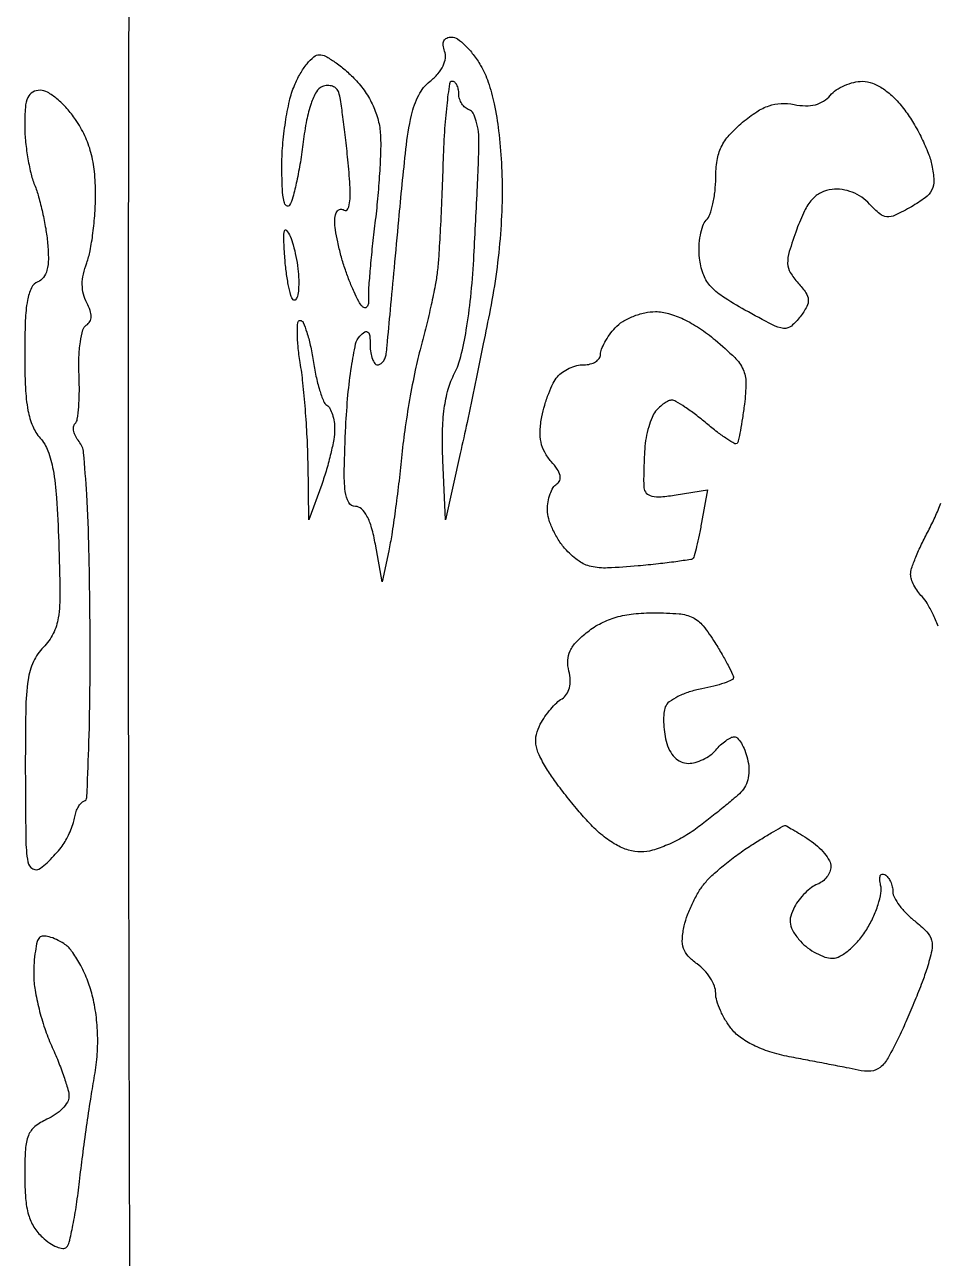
# Model space of a CAD drawing. Extents: x 0 to 102, y 0 to 135.
# Drawn here: x 0 to 8.71, y 13.8 to 25.58 of the extents above; entities that cross this region are included whole.
import ezdxf

# ---------------------------------------------------------------- set-up
doc = ezdxf.new("R2010")
doc.units = 0
doc.header["$MEASUREMENT"] = 0

msp = doc.modelspace()

# ---------------------------------------------------------------- linework, layer by layer
for points in [[(1.089696, 37.691352, 0.000005), (1.071462, 36.23994, 0.000218), (1.052061, 34.638966, 0.000131), (1.030377, 32.7402, 0.001538), (1.010071, 30.227354, 0.000527), (0.995686, 26.585814, 0.000524), (0.988255, 22.567479, 0.000605), (0.989821, 18.7389, 0.000203), (0.996941, 15.223942, 0.000305), (1.006264, 12.159399, 0.000118), (1.016507, 9.525276, 0.007131)], [(8.72153, 19.838803, 0.020475), (8.67108, 19.95635, 0.02096), (8.61746, 20.057296, 0.061539), (8.569718, 20.119693, -0.039898), (8.527731, 20.16992, -0.035112), (8.49223, 20.228304, -0.036772), (8.467748, 20.285787, -0.082465), (8.46, 20.332446, -0.083344), (8.469611, 20.389706, -0.013286), (8.509702, 20.496483, -0.014397), (8.56442, 20.620828, -0.012169), (8.6292, 20.749096, 0.016949), (8.693967, 20.880442, 0.017691), (8.748697, 21.014031, 0.017659)]]:
    msp.add_lwpolyline(points, format="xyb")
for points in [[(4.075808, 25.4646, -0.155234), (4.131753, 25.446802, -0.039286), (4.20598, 25.38497, -0.036263), (4.283701, 25.297283, -0.029799), (4.35365, 25.193519, -0.052932), (4.426161, 25.034491, -0.028013), (4.483205, 24.82514, -0.023568), (4.525383, 24.568488, -0.014484), (4.551942, 24.263235, -0.018259), (4.558972, 23.933444, -0.015195), (4.542987, 23.58307, -0.01475), (4.504852, 23.222854, -0.014503), (4.445387, 22.863466, -0.001805), (4.379716, 22.533737, -0.001181), (4.301737, 22.154057, -0.001188), (4.224, 21.784453, -0.002279), (4.159585, 21.4884), (4.0185, 20.8539), (3.993556, 21.421815, -0.015561), (3.990059, 21.695602, -0.028717), (4.006904, 21.917508, -0.035135), (4.044599, 22.100251, -0.05094), (4.10497, 22.253415, 0.059431), (4.164839, 22.413184, 0.018169), (4.217057, 22.666269, 0.01641), (4.259289, 22.978796, 0.011288), (4.287478, 23.335201, 0.001295), (4.305483, 23.669779, 0.001365), (4.321424, 23.99858, 0.001304), (4.333656, 24.282162, 0.006176), (4.338232, 24.444694, 0.031916), (4.332755, 24.558669, 0.042681), (4.312484, 24.660157, 0.049039), (4.281851, 24.736754, 0.195069), (4.244117, 24.768994, -0.098897), (4.206384, 24.790544, -0.070368), (4.174398, 24.82744, -0.067561), (4.152792, 24.873476, -0.07612), (4.1454, 24.92175, 0.050979), (4.140713, 24.967598, 0.071036), (4.126762, 25.006351, 0.091239), (4.106169, 25.032377, 0.182424), (4.08195, 25.041453, 0.374202), (4.05582, 25.018606, 0.006178), (4.030043, 24.811518, 0.01256), (4.008171, 24.5589, 0.007596), (3.994346, 24.258903, -0.002521), (3.982918, 23.940748, -0.002749), (3.968557, 23.631777, -0.002576), (3.953448, 23.367423, -0.013578), (3.940475, 23.2227, -0.018585), (3.920514, 23.093873, -0.00618), (3.881954, 22.906772, -0.006143), (3.834082, 22.700356, -0.006956), (3.782984, 22.5036, 0.015804), (3.729859, 22.283075, 0.007862), (3.675833, 22.000733, 0.007796), (3.628976, 21.706174, 0.011355), (3.597643, 21.445112, -0.00512), (3.570929, 21.196363, -0.004618), (3.538271, 20.939483, -0.004629), (3.504743, 20.709797, -0.014608), (3.476363, 20.556812), (3.412648, 20.2617), (3.348588, 20.62125, 0.023687), (3.313089, 20.777296, 0.054372), (3.268485, 20.889073, 0.081756), (3.216336, 20.957463, 0.191329), (3.157582, 20.9808, -0.274711), (3.094459, 21.018313, -0.095227), (3.06099, 21.12333, -0.036058), (3.051405, 21.32906, -0.005328), (3.066469, 21.74517, -0.011375), (3.087377, 22.045131, -0.015538), (3.120724, 22.313955, -0.012304), (3.160388, 22.533056, -0.146458), (3.20085, 22.60809, -0.050467), (3.249279, 22.647618, -0.339782), (3.27825, 22.645546, -0.192284), (3.295579, 22.610954, -0.021119), (3.2994, 22.52052, 0.036053), (3.304547, 22.449238, 0.054538), (3.320109, 22.389073, 0.07139), (3.342878, 22.347849, 0.235101), (3.3699, 22.3344, 0.141266), (3.397739, 22.342426, 0.086754), (3.423255, 22.365464, 0.074413), (3.44263, 22.39972, 0.063073), (3.452534, 22.44015, 0.005025), (3.460551, 22.51682, 0.000131), (3.492745, 22.858757, 0.000277), (3.53023, 23.260411, 0.00019), (3.572384, 23.716695, -0.003941), (3.640176, 24.394902, -0.028483), (3.693873, 24.718458, -0.063242), (3.763011, 24.909209, -0.104458), (3.870646, 25.041715, 0.044065), (3.945898, 25.114466, 0.066425), (3.995933, 25.190576, 0.081269), (4.017664, 25.26428, 0.123358), (4.009645, 25.33027, -0.063802), (3.996055, 25.386051, -0.14327), (4.003489, 25.428576, -0.175113), (4.030992, 25.455054, -0.105314)], [(2.813955, 25.2954, -0.124016), (2.872829, 25.280569, -0.027777), (2.961827, 25.226116, -0.027183), (3.060334, 25.149826, -0.023375), (3.155312, 25.05954, -0.04102), (3.251989, 24.940473, -0.042741), (3.32644, 24.808787, -0.044014), (3.375629, 24.670243, -0.049719), (3.397252, 24.53079, -0.021864), (3.398861, 24.38125, -0.007277), (3.388455, 24.162403, -0.007228), (3.36987, 23.920012, -0.008171), (3.344874, 23.688, 0.004407), (3.319229, 23.465687, 0.005022), (3.298697, 23.252439, 0.00457), (3.284747, 23.071174, 0.028011), (3.283655, 22.977438, -0.038585), (3.281791, 22.920623, -0.130627), (3.268496, 22.886313, -0.29644), (3.247337, 22.87823, -0.157391), (3.222039, 22.892838, -0.064408), (3.189568, 22.939666, -0.012981), (3.145244, 23.031032, -0.013506), (3.099001, 23.140801, -0.012263), (3.057146, 23.256474, -0.014766), (3.020339, 23.378426, -0.013178), (2.989243, 23.507034, -0.013345), (2.967433, 23.624099, -0.039397), (2.961, 23.705617, -0.051808), (2.967214, 23.765424, -0.124347), (2.986636, 23.805178, -0.200339), (3.015904, 23.820172, -0.159224), (3.050724, 23.811733, 0.456662), (3.08667, 23.822978, 0.084427), (3.105638, 23.899692, 0.034564), (3.10637, 24.050956, 0.009023), (3.086388, 24.29319, 0.003723), (3.063313, 24.506425, 0.00472), (3.038672, 24.703028, 0.003746), (3.015246, 24.867344, 0.038158), (2.999866, 24.934424, 0.124112), (2.977826, 24.970484, 0.108188), (2.940252, 24.994024, 0.097138), (2.892665, 25.001239, 0.080979), (2.842509, 24.99082, 0.174854), (2.785829, 24.941844, 0.044634), (2.735252, 24.829423, 0.035373), (2.692185, 24.669358, 0.018024), (2.659791, 24.463497, -0.010548), (2.632393, 24.270653, -0.012066), (2.597889, 24.087646, -0.011255), (2.561508, 23.934334, -0.064807), (2.530257, 23.8572, -0.457332), (2.501229, 23.851359, -0.179191), (2.476575, 23.890958, -0.039324), (2.461105, 24.015443, -0.009945), (2.455973, 24.219467, -0.021775), (2.46397, 24.428256, -0.017589), (2.490164, 24.651123, -0.017936), (2.529026, 24.855346, -0.042994), (2.575983, 25.002017, -0.031242), (2.631382, 25.114329, -0.040218), (2.696453, 25.209219, -0.045034), (2.761312, 25.275906, -0.179205)], [(8.000753, 25.0416, -0.094008), (8.096846, 25.023372, -0.055896), (8.200162, 24.968714, -0.047893), (8.304626, 24.881792, -0.034218), (8.40413, 24.76665, -0.02706), (8.487076, 24.642812, -0.02007), (8.565468, 24.497913, -0.020408), (8.62854, 24.35475, -0.042423), (8.663329, 24.2379, -0.038394), (8.681631, 24.095495, -0.128774), (8.662635, 24.004163, -0.118908), (8.600205, 23.929727, -0.03045), (8.467379, 23.843592, -0.016546), (8.312404, 23.762648, -0.12852), (8.232978, 23.747158, -0.163263), (8.165263, 23.774732, -0.031224), (8.06885, 23.868747, 0.060193), (7.993553, 23.934123, 0.055365), (7.902771, 23.981863, 0.056295), (7.805314, 24.007898, 0.067247), (7.710332, 24.009254, 0.084129), (7.603171, 23.977524, 0.097784), (7.518717, 23.913231, 0.070046), (7.446002, 23.803517, 0.024294), (7.37244, 23.627993, 0.012538), (7.301074, 23.414927, 0.081112), (7.28573, 23.303025, 0.128049), (7.310809, 23.215917, 0.050175), (7.385592, 23.114483, -0.030651), (7.460112, 23.021245, -0.13799), (7.483073, 22.956078, -0.143292), (7.468257, 22.889868, -0.03397), (7.406306, 22.79379, -0.059434), (7.321506, 22.704453, -0.205709), (7.246681, 22.682372, -0.090726), (7.141547, 22.714865, -0.006868), (6.878236, 22.856821, -0.018492), (6.663269, 22.987192, -0.067961), (6.543727, 23.091587, -0.095004), (6.477951, 23.20442, -0.059535), (6.444588, 23.354028, -0.033239), (6.44083, 23.464386, -0.035329), (6.45196, 23.572003, -0.037799), (6.474948, 23.66232, -0.11566), (6.508038, 23.715678, 0.111646), (6.543084, 23.771203, 0.030021), (6.572139, 23.872004, 0.02885), (6.592119, 23.993553, 0.026317), (6.5988, 24.1204, -0.039047), (6.611786, 24.286432, -0.073946), (6.651832, 24.4142, -0.071219), (6.728521, 24.527861, -0.033898), (6.855814, 24.650622, -0.029988), (6.990293, 24.750653, -0.061938), (7.107736, 24.808238, -0.073045), (7.22237, 24.829847, -0.059542), (7.347002, 24.82005, 0.043409), (7.456477, 24.807888, 0.067977), (7.55049, 24.81845, 0.077704), (7.628985, 24.851889, 0.080235), (7.692548, 24.907407, -0.072417), (7.749574, 24.9588, -0.044595), (7.829023, 25.002181, -0.043788), (7.917216, 25.031713, -0.05897)], [(0.14805, 24.956422, 0.127574), (0.076336, 24.93812, 0.163441), (0.030519, 24.888257, 0.08596), (0.00643, 24.792967, 0.019032), (0, 24.624107, 0.023725), (0.006878, 24.479235, 0.0172), (0.027703, 24.319043, 0.017441), (0.058096, 24.167988, 0.03592), (0.094309, 24.053057, -0.026328), (0.132673, 23.938975, -0.01301), (0.169875, 23.790651, -0.012873), (0.200574, 23.634378, -0.018355), (0.219119, 23.494193, -0.023536), (0.226296, 23.344018, -0.062877), (0.212969, 23.237865, -0.096921), (0.179294, 23.167021, -0.142816), (0.12481, 23.125592, 0.19528), (0.06442, 23.069094, 0.063454), (0.026858, 22.950295, 0.035807), (0.005777, 22.755712, 0.009084), (0, 22.43776, 0.010905), (0.007062, 22.114003, 0.034672), (0.031443, 21.899033, 0.052952), (0.076318, 21.747579, 0.085789), (0.14805, 21.634432, -0.09607), (0.222185, 21.512044, -0.044227), (0.271127, 21.331472, -0.027651), (0.303729, 21.063333, -0.00774), (0.324937, 20.641408, -0.005595), (0.336404, 20.154695, -0.039199), (0.320756, 19.91792, -0.081262), (0.272847, 19.766545, -0.079344), (0.178924, 19.636924, 0.090227), (0.083689, 19.499329, 0.070726), (0.032693, 19.324783, 0.032013), (0.010137, 19.039963, 0.004289), (0.006257, 18.43798, 0.00255), (0.010806, 17.808901, 0.036644), (0.029913, 17.586203, 0.237066), (0.077865, 17.519653, 0.294364), (0.15227, 17.526494, 0.022519), (0.213285, 17.57886, 0.015498), (0.277738, 17.643299, 0.015655), (0.336005, 17.709305, 0.03051), (0.37742, 17.766, 0.02797), (0.410015, 17.823733, 0.019184), (0.440675, 17.892449, 0.019385), (0.465165, 17.961123, 0.036757), (0.478563, 18.018264, -0.046154), (0.491188, 18.067902, -0.048646), (0.512555, 18.113462, -0.053845), (0.53892, 18.148628, -0.125241), (0.566443, 18.166296, 0.311555), (0.59389, 18.20276, 0.001681), (0.61145, 18.666775, 0.006322), (0.623181, 19.204272, 0.003873), (0.62409, 19.838223, 0.003879), (0.613907, 20.561949, 0.009416), (0.592194, 21.095703, 0.006908), (0.562881, 21.49488, 0.152568), (0.519074, 21.601475, -0.051467), (0.487075, 21.649279, -0.067127), (0.468897, 21.698621, -0.082824), (0.466572, 21.7419, -0.170058), (0.481109, 21.772109, 0.162773), (0.502408, 21.814811, 0.015027), (0.515553, 21.933916, 0.018133), (0.521946, 22.080451, 0.013235), (0.518829, 22.243405, -0.020435), (0.518058, 22.406211, -0.027851), (0.531514, 22.552354, -0.02734), (0.555154, 22.667687, -0.19242), (0.588583, 22.712864, 0.124272), (0.621948, 22.747277, 0.126849), (0.634655, 22.793135, 0.089747), (0.625047, 22.852281, 0.037853), (0.592417, 22.926195, -0.06404), (0.560706, 23.009557, -0.058814), (0.549892, 23.100709, -0.053224), (0.560423, 23.199924, -0.037824), (0.592188, 23.307268, 0.04351), (0.624786, 23.422207, 0.015278), (0.651945, 23.591755, 0.015036), (0.670588, 23.780966, 0.017037), (0.6768, 23.963222, 0.025145), (0.66593, 24.179231, 0.040102), (0.632716, 24.361011, 0.044056), (0.574015, 24.522358, 0.040201), (0.48645, 24.676237, 0.033135), (0.402689, 24.783285, 0.037275), (0.308526, 24.873879, 0.040386), (0.217939, 24.937305, 0.132315)], [(2.534725, 23.5611, -0.038543), (2.564323, 23.478746, -0.018379), (2.590134, 23.36912, -0.018096), (2.608829, 23.252005, -0.024507), (2.616654, 23.14515, -0.021401), (2.614954, 23.054271, -0.051093), (2.603975, 22.987761, -0.123368), (2.58625, 22.95616, -0.42265), (2.565143, 22.955857, -0.132858), (2.541376, 22.997249, -0.015647), (2.517375, 23.101744, -0.017847), (2.496785, 23.230322, -0.013736), (2.483213, 23.371807, -0.006302), (2.473448, 23.547401, -0.077314), (2.480891, 23.61395, -0.620981), (2.50088, 23.617871, -0.057815)], [(2.630828, 22.7574, -0.30111), (2.65958, 22.738359, -0.022154), (2.69426, 22.645264, -0.024996), (2.727365, 22.521968, -0.015872), (2.754078, 22.37566, 0.016131), (2.781468, 22.226085, 0.021495), (2.816491, 22.092469, 0.019415), (2.85384, 21.986267, 0.161439), (2.886162, 21.947667, -0.132759), (2.914853, 21.917068, -0.045463), (2.938642, 21.860552, -0.041362), (2.954689, 21.7904, -0.037283), (2.959726, 21.716057, -0.042227), (2.951123, 21.622067, -0.01383), (2.923015, 21.485744, -0.013669), (2.883303, 21.335456, -0.01503), (2.83654, 21.1923), (2.714627, 20.8539), (2.70587, 21.4038, 0.009064), (2.697698, 21.643712, 0.00659), (2.680256, 21.91021, 0.006661), (2.656997, 22.162707, 0.014491), (2.630969, 22.35555, -0.015052), (2.610348, 22.509642, -0.025651), (2.603643, 22.639357, -0.024136), (2.608323, 22.736961, -0.386317)], [(6.025402, 22.842, -0.071144), (6.149518, 22.82425, -0.040039), (6.292019, 22.769939, -0.03561), (6.443272, 22.684267, -0.02797), (6.594177, 22.571331, -0.018318), (6.780221, 22.403145, -0.093406), (6.860099, 22.289551, -0.109258), (6.886864, 22.163321, -0.029488), (6.872947, 21.957981, -0.006159), (6.854265, 21.824388, -0.008858), (6.834179, 21.706657, -0.00532), (6.814599, 21.608726, -0.125523), (6.802233, 21.583623, -0.362183), (6.780894, 21.579996, -0.013187), (6.705593, 21.626472, -0.018699), (6.614396, 21.69113, -0.011344), (6.511282, 21.773973, 0.011714), (6.405278, 21.859009, 0.015668), (6.305027, 21.93078, 0.012833), (6.219253, 21.985073, 0.135484), (6.179668, 21.996, 0.111787), (6.147641, 21.988749, 0.038646), (6.106296, 21.964936, 0.036098), (6.063278, 21.930717, 0.03473), (6.025029, 21.89025, 0.074976), (5.990418, 21.832265, 0.026778), (5.95866, 21.74101, 0.025859), (5.934022, 21.635624, 0.027741), (5.921106, 21.5307, 0.005813), (5.915243, 21.424963, 0.005498), (5.911708, 21.317138, 0.005471), (5.910674, 21.221631, 0.019121), (5.913036, 21.160081, 0.174183), (5.935777, 21.109359, 0.147604), (5.987271, 21.080468, 0.075056), (6.077382, 21.074297, 0.019858), (6.221025, 21.091786), (6.520049, 21.140312), (6.463602, 20.827906, -0.005545), (6.440203, 20.706139, -0.007964), (6.41657, 20.598878, -0.004696), (6.394496, 20.50952, -0.114291), (6.382761, 20.486934, -0.17979), (6.36004, 20.474277, -0.003143), (6.21832, 20.45341, -0.007497), (6.051053, 20.432407, -0.004872), (5.857217, 20.412924, -0.012101), (5.566786, 20.393661, -0.064701), (5.408921, 20.407461, -0.100246), (5.293498, 20.458486, -0.051222), (5.173733, 20.563193, -0.042386), (5.103949, 20.652131, -0.034902), (5.04496, 20.75739, -0.0362), (5.004393, 20.862399, -0.074209), (4.9914, 20.949459, -0.043205), (4.998068, 21.026484, -0.044552), (5.01787, 21.100398, -0.048684), (5.04692, 21.160831, -0.11851), (5.081511, 21.195706, 0.168928), (5.109847, 21.230566, 0.149055), (5.112286, 21.277518, 0.089403), (5.085343, 21.337468, 0.03373), (5.028177, 21.409903, -0.060058), (4.965533, 21.498473, -0.072399), (4.930513, 21.594092, -0.064523), (4.921928, 21.704409, -0.036565), (4.938568, 21.837591, -0.02253), (4.96612, 21.948996, -0.020482), (5.004337, 22.061134, -0.020978), (5.046841, 22.158562, -0.059924), (5.086861, 22.220587, -0.0695), (5.134657, 22.264167, -0.044586), (5.200231, 22.300967, -0.044106), (5.272411, 22.326025, -0.061574), (5.340159, 22.3344, 0.060494), (5.400901, 22.341776, 0.079182), (5.45234, 22.363507, 0.097226), (5.486782, 22.395696, 0.157627), (5.499, 22.433489, -0.095833), (5.508395, 22.482056, -0.030498), (5.540129, 22.548916, -0.029174), (5.585427, 22.620777, -0.028703), (5.639012, 22.687289, -0.071789), (5.710554, 22.746563, -0.041953), (5.810269, 22.796554, -0.041004), (5.920796, 22.830609, -0.054286)], [(6.011109, 19.9656, -0.019823), (6.248931, 19.956168, -0.094484), (6.379502, 19.920355, -0.109577), (6.478001, 19.841615, -0.03115), (6.5919, 19.680664, -0.007229), (6.659358, 19.567901, -0.010039), (6.716271, 19.464849, -0.006892), (6.760679, 19.377582, -0.114735), (6.768, 19.346098, -0.296874), (6.753526, 19.323869, -0.019618), (6.679037, 19.294356, -0.023293), (6.581219, 19.265016, -0.014849), (6.465146, 19.239651, 0.031811), (6.345944, 19.209335, 0.037457), (6.238133, 19.16533, 0.040783), (6.155074, 19.115098, 0.145755), (6.117622, 19.066429, 0.071068), (6.10408, 19.007127, 0.02704), (6.101653, 18.922144, 0.026123), (6.108976, 18.828157, 0.028987), (6.125988, 18.738711, 0.055366), (6.158583, 18.651193, 0.079108), (6.206986, 18.584109, 0.091537), (6.267673, 18.542116, 0.106082), (6.336253, 18.5274, 0.06814), (6.40417, 18.536699, 0.044553), (6.478233, 18.564677, 0.04423), (6.546926, 18.605726, 0.062841), (6.5988, 18.6543, -0.030926), (6.644458, 18.702866, -0.033744), (6.694515, 18.743923, -0.035928), (6.7417, 18.772701, -0.119524), (6.776747, 18.7812, -0.211445), (6.808248, 18.767255, -0.049536), (6.84345, 18.719806, -0.042661), (6.876431, 18.65223, -0.030727), (6.901832, 18.572201, -0.050368), (6.915475, 18.478938, -0.058896), (6.908949, 18.389761, -0.064605), (6.883165, 18.311887, -0.087679), (6.839994, 18.251884, -0.017606), (6.776539, 18.194293, -0.00452), (6.669949, 18.105826, -0.004597), (6.546416, 18.007046, -0.004657), (6.421615, 17.910983, -0.032357), (6.288076, 17.823111, -0.02835), (6.138404, 17.74884, -0.029406), (5.99522, 17.69736, -0.07171), (5.884507, 17.6814, -0.074188), (5.76707, 17.698921, -0.053524), (5.645063, 17.750959, -0.046004), (5.519911, 17.836957, -0.030615), (5.39308, 17.95635, -0.012972), (5.283069, 18.079665, -0.009244), (5.166093, 18.223136, -0.009341), (5.059548, 18.364212, -0.019606), (4.983226, 18.478459, -0.027326), (4.912118, 18.610147, -0.075448), (4.882069, 18.710894, -0.094508), (4.886567, 18.802234, -0.061351), (4.923939, 18.901459, -0.030588), (4.967665, 18.973761, -0.024859), (5.02282, 19.0456, -0.025533), (5.080489, 19.106819, -0.057767), (5.131138, 19.145227, 0.112953), (5.17505, 19.186824, 0.085906), (5.201924, 19.247636, 0.072536), (5.209533, 19.32355, 0.050289), (5.197016, 19.409024, -0.072153), (5.186484, 19.512074, -0.101421), (5.208782, 19.601499, -0.081625), (5.269404, 19.688347, -0.033009), (5.377137, 19.785247, -0.049065), (5.50541, 19.867189, -0.048351), (5.64781, 19.923042, -0.042843), (5.813206, 19.955112, -0.026479)], [(7.257427, 17.933775, -0.143219), (7.273608, 17.930063, -0.00411), (7.33572, 17.894646, -0.008009), (7.408423, 17.850822, -0.00539), (7.490077, 17.79857, -0.036858), (7.569869, 17.737442, -0.0402), (7.637346, 17.666877, -0.043887), (7.684211, 17.597629, -0.127495), (7.6986, 17.542115, -0.096459), (7.688958, 17.492601, -0.066862), (7.660633, 17.442919, -0.064331), (7.618761, 17.400608, -0.074065), (7.56935, 17.372692, 0.069159), (7.513414, 17.341806, 0.034353), (7.451925, 17.288817, 0.033288), (7.394676, 17.224105, 0.041608), (7.351107, 17.156809, 0.05566), (7.315301, 17.067213, 0.111223), (7.311701, 16.991392, 0.100632), (7.341195, 16.91639, 0.040097), (7.408869, 16.828362, 0.04695), (7.476638, 16.766308, 0.039435), (7.558731, 16.713835, 0.04114), (7.64209, 16.677834, 0.081541), (7.712955, 16.6662, 0.129712), (7.78524, 16.685273, 0.045677), (7.874027, 16.746967, 0.041616), (7.963658, 16.835942, 0.038006), (8.040351, 16.94115, 0.030499), (8.102743, 17.057296, 0.031572), (8.149732, 17.178857, 0.033284), (8.176507, 17.288657, 0.103945), (8.173897, 17.364267, -0.039821), (8.165109, 17.418024, -0.116019), (8.17064, 17.454983, -0.255275), (8.188444, 17.469718, -0.18845), (8.21409, 17.465024, -0.091656), (8.243463, 17.438398, -0.053092), (8.268266, 17.397534, -0.050661), (8.28511, 17.349647, -0.059313), (8.2908, 17.301847, 0.123722), (8.304774, 17.246239, 0.037021), (8.352031, 17.171923, 0.034622), (8.419472, 17.093399, 0.031372), (8.499246, 17.022117, -0.032417), (8.613663, 16.919449, -0.130594), (8.659494, 16.838456, -0.117368), (8.661603, 16.740604, -0.023875), (8.616732, 16.571827, -0.01365), (8.569524, 16.436173, -0.006259), (8.500962, 16.261844, -0.006193), (8.424174, 16.080025, -0.008508), (8.350353, 15.918642, -0.015926), (8.24469, 15.714627, -0.094129), (8.167773, 15.62283, -0.156118), (8.081593, 15.588816, -0.068674), (7.957917, 15.597605, 0.003081), (7.846536, 15.620406, 0.001007), (7.682004, 15.652688, 0.001003), (7.499147, 15.687803, 0.001132), (7.323384, 15.720778, -0.027234), (7.137574, 15.765786, -0.036317), (6.975403, 15.827699, -0.041305), (6.844183, 15.902807, -0.072051), (6.752334, 15.987738, -0.035081), (6.693571, 16.071721, -0.030332), (6.643901, 16.167188, -0.031513), (6.609551, 16.259536, -0.073405), (6.5988, 16.332375, 0.093122), (6.585947, 16.400791, 0.048706), (6.546649, 16.478393, 0.046121), (6.489183, 16.552704, 0.052384), (6.421265, 16.611756, -0.052464), (6.336922, 16.685113, -0.106704), (6.292158, 16.760212, -0.098058), (6.280289, 16.85141, -0.03963), (6.298534, 16.976104, -0.034135), (6.329979, 17.080432, -0.022469), (6.379505, 17.195661, -0.022625), (6.43811, 17.30394, -0.039978), (6.497219, 17.386518, -0.033205), (6.572938, 17.464989, -0.013418), (6.685814, 17.562015, -0.013207), (6.813288, 17.660291, -0.016344), (6.9372, 17.744643, -0.003119), (7.052425, 17.816684, -0.004757), (7.153408, 17.877629, -0.001832), (7.240633, 17.928716, -0.117324)], [(0.374225, 16.805437, 0.035372), (0.302789, 16.845558, 0.048467), (0.233418, 16.870423, 0.058271), (0.1757, 16.878021, 0.20268), (0.141575, 16.864175, 0.138417), (0.11949, 16.824722, 0.020842), (0.101882, 16.734886, 0.022056), (0.089918, 16.624298, 0.01745), (0.086458, 16.50405, 0.040742), (0.098959, 16.361655, 0.019421), (0.136927, 16.181619, 0.019106), (0.191435, 15.99549, 0.025726), (0.255658, 15.832111, -0.011105), (0.319725, 15.682158, -0.012845), (0.373843, 15.536559, -0.011938), (0.413372, 15.41157, -0.070726), (0.423, 15.343848, -0.139869), (0.407963, 15.291147, -0.054898), (0.360872, 15.231161, -0.048719), (0.292419, 15.173714, -0.043354), (0.2115, 15.128007, 0.063514), (0.097778, 15.057595, 0.128974), (0.035996, 14.973394, 0.079901), (0.007189, 14.842749, 0.014391), (0, 14.593032, 0.019404), (0.008565, 14.372416, 0.050418), (0.03674, 14.216123, 0.068181), (0.088644, 14.098401, 0.071075), (0.169719, 14.000831, 0.03517), (0.239101, 13.946396, 0.05211), (0.307219, 13.909992, 0.066499), (0.364362, 13.895163, 0.230582), (0.399475, 13.907275, 0.139917), (0.425917, 13.95484, 0.008441), (0.460726, 14.116202, 0.012103), (0.494729, 14.31267, 0.008616), (0.523678, 14.534207, -0.004138), (0.553789, 14.781874, -0.002984), (0.591315, 15.057682, -0.003013), (0.630145, 15.319528, -0.006527), (0.663826, 15.520187, 0.024359), (0.690895, 15.726198, 0.026461), (0.696761, 15.928228, 0.027147), (0.681365, 16.124801, 0.028862), (0.644854, 16.314499, 0.032646), (0.595524, 16.466856, 0.031362), (0.52623, 16.613628, 0.032964), (0.448446, 16.73506, 0.088413)]]:
    msp.add_lwpolyline(points, format="xyb", close=True)

doc.saveas('drawing.dxf')
